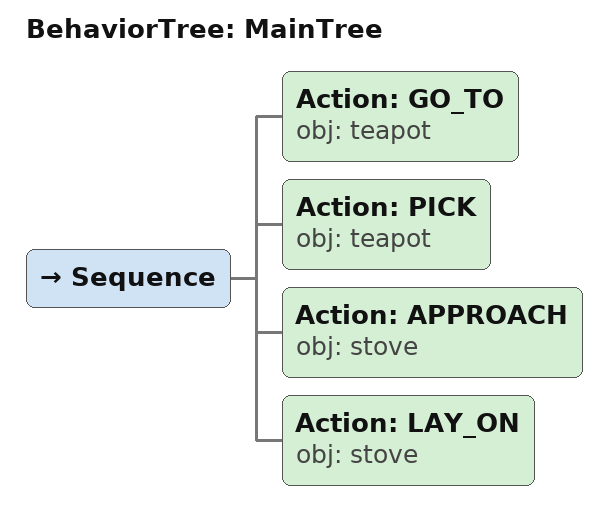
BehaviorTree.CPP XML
<root main_tree_to_execute="MainTree">
  <BehaviorTree ID="MainTree">
    <Sequence>
      <!-- Go to teapot -->
      <Action ID="GO_TO" obj="teapot" />
      <!-- Pick teapot -->
      <Action ID="PICK" obj="teapot" />
      <!-- Approach stove -->
      <Action ID="APPROACH" obj="stove" />
      <!-- Lay on stove -->
      <Action ID="LAY_ON" obj="stove" />
    </Sequence>
  </BehaviorTree>
</root>
